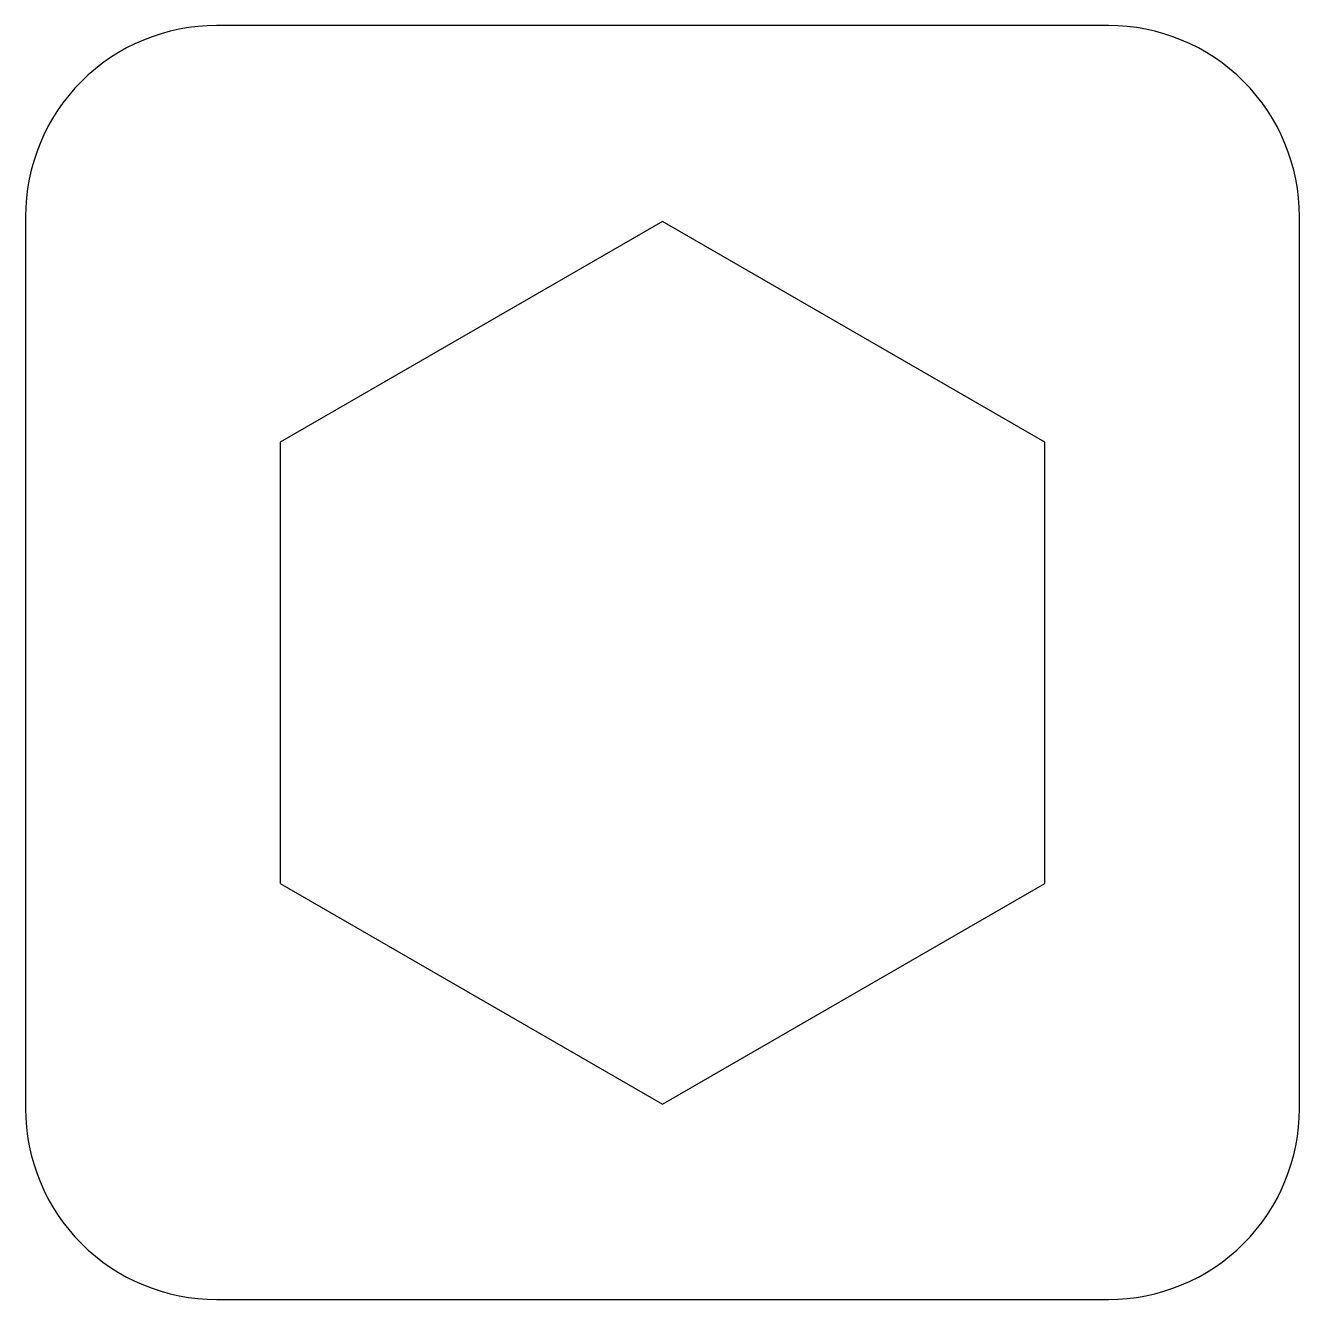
# Model space of a CAD drawing. Header units: millimetres. Extents: x 0 to 20, y 0 to 20.
import ezdxf

# ---------------------------------------------------------------- set-up
doc = ezdxf.new("R2010")
doc.units = ezdxf.units.MM
doc.layers.get('0').update_dxf_attribs({"linetype": 'CONTINUOUS'})

msp = doc.modelspace()

# ---------------------------------------------------------------- linework, layer by layer
msp.add_lwpolyline([(3, 0), (17, 0, 0.414214), (20, 3), (20, 17, 0.414214), (17, 20), (3, 20, 0.414214), (0, 17), (0, 3, 0.414214)], format="xyb", close=True)
msp.add_lwpolyline([(10, 3.068), (16, 6.533), (16, 13.461), (10, 16.925), (4, 13.461), (4, 6.533)], close=True)

doc.saveas('drawing.dxf')
